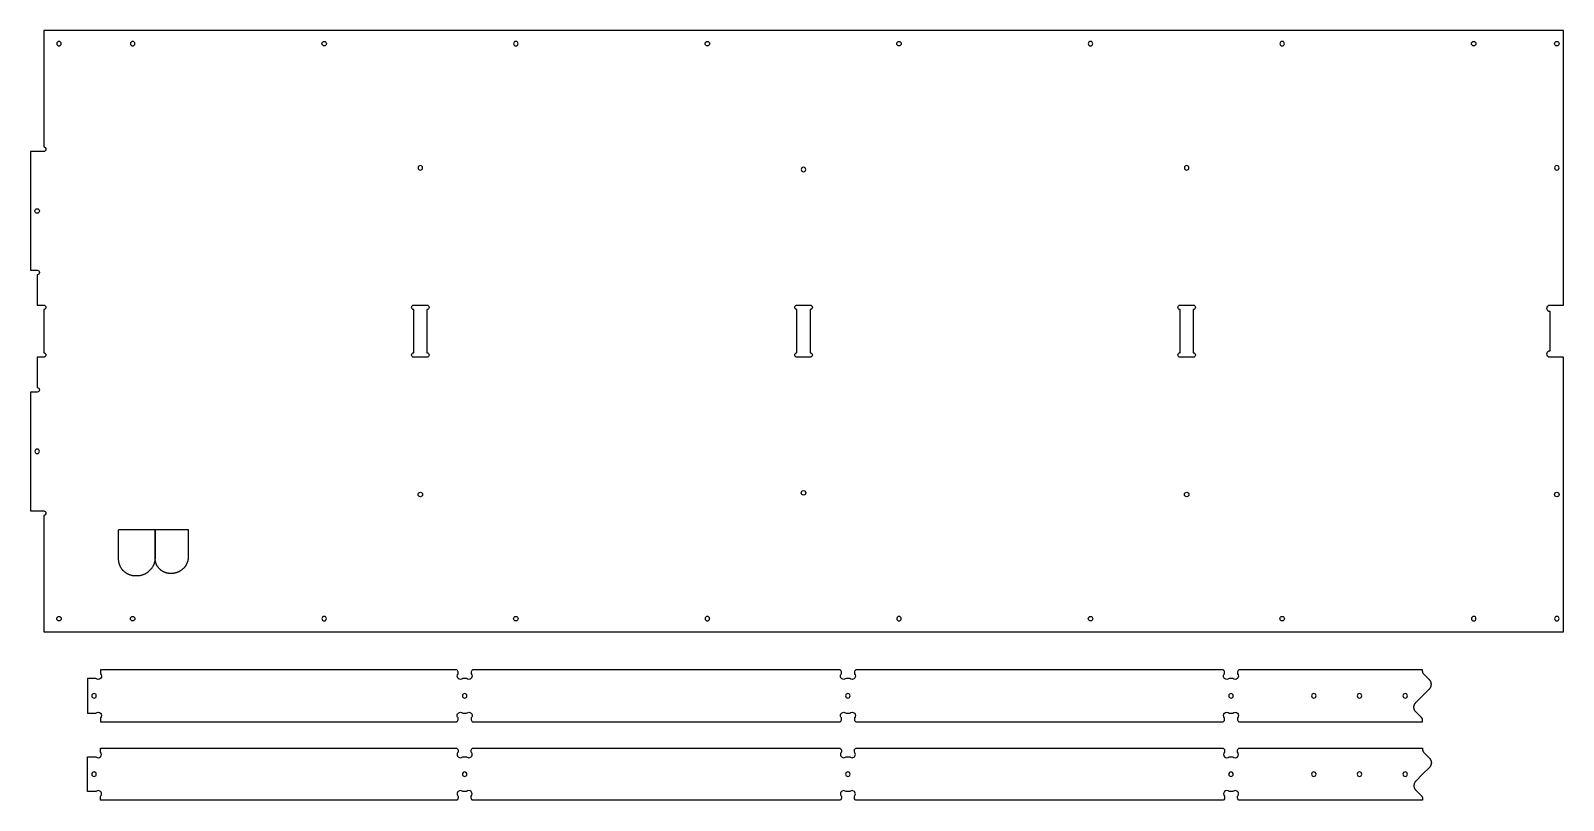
# Model space of a CAD drawing. Extents: x 1.8 to 89.8, y 1.9 to 46.1.
import ezdxf

# ---------------------------------------------------------------- set-up
doc = ezdxf.new("R2010")
doc.units = 0
for name, color, linetype in [('LABELS', 150, 'CONTINUOUS'), ('SCREW_LOCATION_RECESS', 1, 'CONTINUOUS'), ('THREE_QUARTER_INCH_THRUCUT', 18, 'CONTINUOUS')]:
    doc.layers.add(name, color=color, linetype=linetype)

msp = doc.modelspace()

# ---------------------------------------------------------------- linework, layer by layer
at = {"layer": 'LABELS'}
msp.add_lwpolyline([(6.898, 17.475), (10.898, 17.475), (10.898, 15.907), (10.897, 15.881), (10.896, 15.855), (10.895, 15.829), (10.892, 15.804), (10.889, 15.779), (10.886, 15.754), (10.881, 15.729), (10.876, 15.705), (10.871, 15.68), (10.865, 15.656), (10.858, 15.632), (10.85, 15.609), (10.842, 15.586), (10.834, 15.563), (10.825, 15.54), (10.815, 15.518), (10.805, 15.496), (10.794, 15.474), (10.783, 15.452), (10.771, 15.431), (10.759, 15.41), (10.746, 15.39), (10.733, 15.37), (10.719, 15.35), (10.705, 15.33), (10.69, 15.311), (10.675, 15.293), (10.659, 15.274), (10.643, 15.257), (10.627, 15.239), (10.61, 15.222), (10.593, 15.206), (10.575, 15.189), (10.557, 15.174), (10.538, 15.158), (10.519, 15.143), (10.5, 15.129), (10.48, 15.115), (10.461, 15.102), (10.44, 15.089), (10.42, 15.076), (10.399, 15.064), (10.377, 15.053), (10.356, 15.042), (10.334, 15.032), (10.312, 15.022), (10.289, 15.013), (10.267, 15.004), (10.244, 14.996), (10.22, 14.988), (10.197, 14.981), (10.173, 14.975), (10.149, 14.969), (10.125, 14.964), (10.101, 14.959), (10.076, 14.955), (10.051, 14.952), (10.026, 14.949), (10.001, 14.947), (9.976, 14.945), (9.951, 14.945), (9.925, 14.945), (9.899, 14.945), (9.874, 14.947), (9.851, 14.947), (9.828, 14.948), (9.806, 14.949), (9.784, 14.951), (9.762, 14.954), (9.74, 14.957), (9.718, 14.961), (9.697, 14.965), (9.675, 14.97), (9.654, 14.975), (9.633, 14.981), (9.612, 14.987), (9.592, 14.994), (9.572, 15.001), (9.552, 15.009), (9.532, 15.017), (9.512, 15.025), (9.493, 15.035), (9.474, 15.044), (9.455, 15.054), (9.436, 15.064), (9.418, 15.075), (9.4, 15.086), (9.383, 15.098), (9.365, 15.11), (9.348, 15.123), (9.331, 15.136), (9.315, 15.149), (9.299, 15.162), (9.283, 15.176), (9.268, 15.191), (9.253, 15.206), (9.238, 15.221), (9.224, 15.236), (9.21, 15.252), (9.196, 15.268), (9.183, 15.284), (9.17, 15.301), (9.157, 15.318), (9.145, 15.335), (9.134, 15.353), (9.122, 15.371), (9.112, 15.389), (9.101, 15.408), (9.091, 15.427), (9.082, 15.446), (9.073, 15.465), (9.064, 15.485), (9.056, 15.504), (9.048, 15.525), (9.041, 15.545), (9.034, 15.565), (9.028, 15.586), (9.022, 15.607), (9.017, 15.628), (9.012, 15.649), (9.008, 15.671), (9.004, 15.693), (9.001, 15.715), (8.999, 15.737), (8.997, 15.759), (8.995, 15.781), (8.994, 15.804), (8.994, 15.827), (8.994, 17.443), (8.994, 15.859), (8.993, 15.83), (8.992, 15.802), (8.99, 15.774), (8.988, 15.746), (8.984, 15.718), (8.98, 15.691), (8.976, 15.664), (8.97, 15.637), (8.964, 15.611), (8.958, 15.584), (8.95, 15.558), (8.942, 15.532), (8.933, 15.507), (8.924, 15.482), (8.914, 15.457), (8.904, 15.432), (8.893, 15.408), (8.881, 15.384), (8.869, 15.36), (8.856, 15.337), (8.842, 15.314), (8.828, 15.292), (8.814, 15.27), (8.799, 15.248), (8.783, 15.227), (8.767, 15.206), (8.751, 15.185), (8.734, 15.165), (8.716, 15.146), (8.698, 15.127), (8.68, 15.108), (8.661, 15.09), (8.641, 15.072), (8.621, 15.054), (8.601, 15.038), (8.581, 15.021), (8.56, 15.005), (8.538, 14.99), (8.516, 14.975), (8.494, 14.961), (8.471, 14.947), (8.449, 14.934), (8.425, 14.922), (8.402, 14.91), (8.378, 14.898), (8.353, 14.887), (8.329, 14.877), (8.304, 14.867), (8.279, 14.858), (8.253, 14.85), (8.228, 14.842), (8.202, 14.835), (8.176, 14.828), (8.149, 14.823), (8.122, 14.817), (8.096, 14.813), (8.068, 14.809), (8.041, 14.806), (8.014, 14.804), (7.986, 14.802), (7.958, 14.801), (7.93, 14.801), (7.902, 14.801), (7.874, 14.803), (7.848, 14.803), (7.823, 14.804), (7.799, 14.805), (7.774, 14.808), (7.749, 14.81), (7.725, 14.814), (7.701, 14.818), (7.677, 14.822), (7.653, 14.828), (7.63, 14.833), (7.607, 14.84), (7.584, 14.846), (7.561, 14.854), (7.538, 14.862), (7.516, 14.87), (7.494, 14.879), (7.472, 14.889), (7.451, 14.899), (7.429, 14.909), (7.409, 14.92), (7.388, 14.932), (7.368, 14.944), (7.348, 14.956), (7.328, 14.969), (7.309, 14.983), (7.29, 14.997), (7.271, 15.011), (7.253, 15.025), (7.235, 15.041), (7.218, 15.056), (7.2, 15.072), (7.184, 15.089), (7.167, 15.105), (7.151, 15.122), (7.136, 15.14), (7.121, 15.158), (7.106, 15.176), (7.092, 15.195), (7.078, 15.214), (7.064, 15.233), (7.051, 15.253), (7.039, 15.273), (7.027, 15.293), (7.016, 15.313), (7.004, 15.334), (6.994, 15.356), (6.984, 15.377), (6.974, 15.399), (6.965, 15.421), (6.957, 15.443), (6.949, 15.466), (6.942, 15.488), (6.935, 15.511), (6.928, 15.535), (6.923, 15.558), (6.917, 15.582), (6.913, 15.606), (6.909, 15.63), (6.905, 15.654), (6.903, 15.679), (6.9, 15.703), (6.899, 15.728), (6.898, 15.753), (6.898, 15.779), (6.898, 17.443)], dxfattribs=at)
at = {"layer": 'SCREW_LOCATION_RECESS'}
for points in [[(3.474, 45.484, 0.414214), (3.344, 45.354, 0.414214), (3.474, 45.224, 0.414214), (3.604, 45.354, 0.414214)], [(7.704, 45.224, 0.414214), (7.834, 45.354, 0.414214), (7.704, 45.484, 0.414214), (7.574, 45.354, 0.414214)], [(18.704, 45.484, -0.414214), (18.834, 45.354, -0.414214), (18.704, 45.224, -0.414214), (18.574, 45.354, -0.414214)], [(29.704, 45.484, 0.414214), (29.574, 45.354, 0.414214), (29.704, 45.224, 0.414214), (29.834, 45.354, 0.414214)], [(40.704, 45.224, -0.414214), (40.574, 45.354, -0.414214), (40.704, 45.484, -0.414214), (40.834, 45.354, -0.414214)], [(51.704, 45.224, -0.414214), (51.574, 45.354, -0.414214), (51.704, 45.484, -0.414214), (51.834, 45.354, -0.414214)], [(62.704, 45.484, 0.414214), (62.574, 45.354, 0.414214), (62.704, 45.224, 0.414214), (62.834, 45.354, 0.414214)], [(73.704, 45.484, 0.414214), (73.574, 45.354, 0.414214), (73.704, 45.224, 0.414214), (73.834, 45.354, 0.414214)], [(84.704, 45.224, -0.414214), (84.574, 45.354, -0.414214), (84.704, 45.484, -0.414214), (84.834, 45.354, -0.414214)], [(89.474, 45.224, -0.414214), (89.344, 45.354, -0.414214), (89.474, 45.484, -0.414214), (89.604, 45.354, -0.414214)], [(24.224, 38.359, 0.414214), (24.094, 38.229, 0.414214), (24.224, 38.099, 0.414214), (24.354, 38.229, 0.414214)], [(46.224, 38.265, 0.414214), (46.094, 38.135, 0.414214), (46.224, 38.005, 0.414214), (46.354, 38.135, 0.414214)], [(68.224, 38.359, 0.414214), (68.094, 38.229, 0.414214), (68.224, 38.099, 0.414214), (68.354, 38.229, 0.414214)], [(89.474, 38.099, 0.414214), (89.604, 38.229, 0.414214), (89.474, 38.359, 0.414214), (89.344, 38.229, 0.414214)], [(2.224, 35.62, -0.414214), (2.094, 35.75, -0.414214), (2.224, 35.88, -0.414214), (2.354, 35.75, -0.414214)], [(2.224, 22.088, 0.414214), (2.094, 21.958, 0.414214), (2.224, 21.828, 0.414214), (2.354, 21.958, 0.414214)], [(24.224, 19.349, -0.414214), (24.094, 19.479, -0.414214), (24.224, 19.609, -0.414214), (24.354, 19.479, -0.414214)], [(46.224, 19.443, -0.414214), (46.094, 19.573, -0.414214), (46.224, 19.703, -0.414214), (46.354, 19.573, -0.414214)], [(68.224, 19.349, -0.414214), (68.094, 19.479, -0.414214), (68.224, 19.609, -0.414214), (68.354, 19.479, -0.414214)], [(89.474, 19.609, -0.414214), (89.604, 19.479, -0.414214), (89.474, 19.349, -0.414214), (89.344, 19.479, -0.414214)], [(3.474, 12.224, -0.414214), (3.344, 12.354, -0.414214), (3.474, 12.484, -0.414214), (3.604, 12.354, -0.414214)], [(7.704, 12.484, -0.414214), (7.834, 12.354, -0.414214), (7.704, 12.224, -0.414214), (7.574, 12.354, -0.414214)], [(18.704, 12.224, 0.414214), (18.834, 12.354, 0.414214), (18.704, 12.484, 0.414214), (18.574, 12.354, 0.414214)], [(29.704, 12.224, -0.414214), (29.574, 12.354, -0.414214), (29.704, 12.484, -0.414214), (29.834, 12.354, -0.414214)], [(40.704, 12.484, 0.414214), (40.574, 12.354, 0.414214), (40.704, 12.224, 0.414214), (40.834, 12.354, 0.414214)], [(51.704, 12.484, 0.414214), (51.574, 12.354, 0.414214), (51.704, 12.224, 0.414214), (51.834, 12.354, 0.414214)], [(62.704, 12.224, -0.414214), (62.574, 12.354, -0.414214), (62.704, 12.484, -0.414214), (62.834, 12.354, -0.414214)], [(73.704, 12.224, -0.414214), (73.574, 12.354, -0.414214), (73.704, 12.484, -0.414214), (73.834, 12.354, -0.414214)], [(84.704, 12.484, 0.414214), (84.574, 12.354, 0.414214), (84.704, 12.224, 0.414214), (84.834, 12.354, 0.414214)], [(89.474, 12.484, 0.414214), (89.344, 12.354, 0.414214), (89.474, 12.224, 0.414214), (89.604, 12.354, 0.414214)], [(5.49, 7.793, 0.414214), (5.62, 7.923, 0.414214), (5.49, 8.053, 0.414214), (5.36, 7.923, 0.414214)], [(26.77, 7.793, 0.414214), (26.9, 7.923, 0.414214), (26.77, 8.053, 0.414214), (26.64, 7.923, 0.414214)], [(48.77, 7.793, 0.414214), (48.9, 7.923, 0.414214), (48.77, 8.053, 0.414214), (48.64, 7.923, 0.414214)], [(70.77, 7.793, 0.414214), (70.9, 7.923, 0.414214), (70.77, 8.053, 0.414214), (70.64, 7.923, 0.414214)], [(5.49, 3.292, 0.414214), (5.62, 3.422, 0.414214), (5.49, 3.552, 0.414214), (5.36, 3.422, 0.414214)], [(26.77, 3.292, 0.414214), (26.9, 3.422, 0.414214), (26.77, 3.552, 0.414214), (26.64, 3.422, 0.414214)], [(48.77, 3.292, 0.414214), (48.9, 3.422, 0.414214), (48.77, 3.552, 0.414214), (48.64, 3.422, 0.414214)], [(70.77, 3.292, 0.414214), (70.9, 3.422, 0.414214), (70.77, 3.552, 0.414214), (70.64, 3.422, 0.414214)]]:
    msp.add_lwpolyline(points, format="xyb", close=True, dxfattribs=at)
at = {"layer": 'THREE_QUARTER_INCH_THRUCUT'}
for points in [[(89.849, 11.604), (89.849, 27.354), (89.099, 27.354, -1), (89.099, 27.734), (89.099, 29.974, -1), (89.099, 30.354), (89.849, 30.354), (89.849, 46.104), (2.599, 46.104), (2.599, 39.427, -1), (2.599, 39.166), (1.849, 39.166), (1.849, 32.354), (2.224, 32.354, -1), (2.224, 32.093), (2.224, 30.354), (2.599, 30.354, -1), (2.599, 30.093), (2.599, 27.615, -1), (2.599, 27.354), (2.224, 27.354), (2.224, 25.615, -1), (2.224, 25.354), (1.849, 25.354), (1.849, 18.541), (2.599, 18.541, -1), (2.599, 18.28), (2.599, 11.604)], [(24.599, 30.093), (24.599, 27.615, -1), (24.599, 27.354), (23.849, 27.354, -1), (23.849, 27.615), (23.849, 30.093, -1), (23.849, 30.354), (24.599, 30.354, -1)], [(45.849, 27.615), (45.849, 30.093, -1), (45.849, 30.354), (46.599, 30.354, -1), (46.599, 30.093), (46.599, 27.615, -1), (46.599, 27.354), (45.849, 27.354, -1)], [(67.849, 27.615), (67.849, 30.093, -1), (67.849, 30.354), (68.599, 30.354, -1), (68.599, 30.093), (68.599, 27.615, -1), (68.599, 27.354), (67.849, 27.354, -1)], [(5.865, 6.423), (26.265, 6.423, 0.414214), (26.395, 6.553), (26.395, 6.654, -1), (26.664, 6.923), (26.876, 6.923, -1), (27.145, 6.654), (27.145, 6.553, 0.414214), (27.275, 6.423), (48.265, 6.423, 0.414214), (48.395, 6.553), (48.395, 6.654, -1), (48.664, 6.923), (48.876, 6.923, -1), (49.145, 6.654), (49.145, 6.553, 0.414214), (49.275, 6.423), (70.265, 6.423, 0.414214), (70.395, 6.553), (70.395, 6.654, -1), (70.664, 6.923), (70.876, 6.923, -1), (71.145, 6.654), (71.145, 6.553, 0.414214), (71.275, 6.423), (81.77, 6.423), (81.77, 6.507), (81.77, 6.52), (81.769, 6.532), (81.767, 6.544), (81.765, 6.556), (81.762, 6.568), (81.759, 6.58), (81.755, 6.591), (81.751, 6.603), (81.746, 6.614), (81.741, 6.625), (81.735, 6.635), (81.728, 6.646), (81.721, 6.656), (81.714, 6.665), (81.706, 6.675), (81.697, 6.684), (81.379, 7.001), (81.366, 7.015), (81.353, 7.03), (81.342, 7.045), (81.331, 7.06), (81.321, 7.076), (81.312, 7.092), (81.304, 7.109), (81.297, 7.125), (81.29, 7.143), (81.285, 7.16), (81.28, 7.177), (81.276, 7.195), (81.273, 7.213), (81.271, 7.231), (81.27, 7.249), (81.269, 7.267), (81.27, 7.285), (81.271, 7.303), (81.273, 7.32), (81.276, 7.338), (81.28, 7.356), (81.285, 7.373), (81.29, 7.391), (81.297, 7.408), (81.304, 7.424), (81.312, 7.441), (81.321, 7.457), (81.331, 7.473), (81.342, 7.488), (81.353, 7.503), (81.366, 7.518), (81.379, 7.532), (81.77, 7.923), (82.161, 8.314), (82.174, 8.328), (82.186, 8.343), (82.198, 8.358), (82.209, 8.373), (82.219, 8.389), (82.228, 8.405), (82.236, 8.422), (82.243, 8.439), (82.249, 8.456), (82.255, 8.473), (82.26, 8.49), (82.264, 8.508), (82.267, 8.526), (82.269, 8.544), (82.27, 8.562), (82.27, 8.58), (82.27, 8.598), (82.269, 8.616), (82.267, 8.634), (82.264, 8.651), (82.26, 8.669), (82.255, 8.686), (82.249, 8.704), (82.243, 8.721), (82.236, 8.738), (82.227, 8.754), (82.218, 8.77), (82.209, 8.786), (82.198, 8.801), (82.186, 8.816), (82.174, 8.831), (82.16, 8.845), (81.842, 9.163), (81.834, 9.172), (81.826, 9.181), (81.818, 9.191), (81.811, 9.201), (81.805, 9.211), (81.799, 9.222), (81.793, 9.232), (81.788, 9.244), (81.784, 9.255), (81.78, 9.267), (81.777, 9.278), (81.774, 9.29), (81.772, 9.302), (81.771, 9.314), (81.77, 9.327), (81.77, 9.339), (81.77, 9.423), (71.275, 9.423, 0.414214), (71.145, 9.293), (71.145, 9.193, -1), (70.876, 8.923), (70.664, 8.923, -1), (70.395, 9.193), (70.395, 9.293, 0.414214), (70.265, 9.423), (49.275, 9.423, 0.414214), (49.145, 9.293), (49.145, 9.193, -1), (48.876, 8.923), (48.664, 8.923, -1), (48.395, 9.193), (48.395, 9.293, 0.414214), (48.265, 9.423), (27.275, 9.423, 0.414214), (27.145, 9.293), (27.145, 9.193, -1), (26.876, 8.923), (26.664, 8.923, -1), (26.395, 9.193), (26.395, 9.293, 0.414214), (26.265, 9.423), (5.865, 9.423), (5.865, 9.193, -1), (5.596, 8.923), (5.115, 8.923), (5.115, 6.923), (5.596, 6.923, -1), (5.865, 6.654)], [(75.52, 7.793, 0.414214), (75.65, 7.923, 0.414214), (75.52, 8.053, 0.414214), (75.39, 7.923, 0.414214)], [(78.145, 7.793, 0.414214), (78.275, 7.923, 0.414214), (78.145, 8.053, 0.414214), (78.015, 7.923, 0.414214)], [(80.77, 7.793, 0.414214), (80.9, 7.923, 0.414214), (80.77, 8.053, 0.414214), (80.64, 7.923, 0.414214)], [(5.865, 1.923), (5.865, 2.153, 1), (5.596, 2.423), (5.115, 2.423), (5.115, 4.423), (5.596, 4.423, 1), (5.865, 4.692), (5.865, 4.923), (26.265, 4.923, -0.414214), (26.395, 4.793), (26.395, 4.692, 1), (26.664, 4.423), (26.876, 4.423, 1), (27.145, 4.692), (27.145, 4.793, -0.414214), (27.275, 4.923), (48.265, 4.923, -0.414214), (48.395, 4.793), (48.395, 4.692, 1), (48.664, 4.423), (48.876, 4.423, 1), (49.145, 4.692), (49.145, 4.793, -0.414214), (49.275, 4.923), (70.265, 4.923, -0.414214), (70.395, 4.793), (70.395, 4.692, 1), (70.664, 4.423), (70.876, 4.423, 1), (71.145, 4.692), (71.145, 4.793, -0.414214), (71.275, 4.923), (81.77, 4.923), (81.77, 4.838), (81.77, 4.826), (81.771, 4.814), (81.772, 4.802), (81.774, 4.789), (81.777, 4.778), (81.78, 4.766), (81.784, 4.754), (81.788, 4.743), (81.793, 4.732), (81.799, 4.721), (81.805, 4.71), (81.811, 4.7), (81.818, 4.69), (81.826, 4.68), (81.834, 4.671), (81.842, 4.662), (82.16, 4.344), (82.174, 4.33), (82.186, 4.316), (82.198, 4.301), (82.209, 4.285), (82.218, 4.269), (82.227, 4.253), (82.236, 4.237), (82.243, 4.22), (82.249, 4.203), (82.255, 4.186), (82.26, 4.168), (82.264, 4.151), (82.267, 4.133), (82.269, 4.115), (82.27, 4.097), (82.27, 4.079), (82.27, 4.061), (82.269, 4.043), (82.267, 4.025), (82.264, 4.007), (82.26, 3.99), (82.255, 3.972), (82.249, 3.955), (82.243, 3.938), (82.236, 3.921), (82.228, 3.905), (82.219, 3.888), (82.209, 3.873), (82.198, 3.857), (82.186, 3.842), (82.174, 3.828), (82.161, 3.814), (81.77, 3.422), (81.379, 3.031), (81.366, 3.017), (81.353, 3.003), (81.342, 2.988), (81.331, 2.972), (81.321, 2.956), (81.312, 2.94), (81.304, 2.924), (81.297, 2.907), (81.29, 2.89), (81.285, 2.873), (81.28, 2.855), (81.276, 2.837), (81.273, 2.82), (81.271, 2.802), (81.27, 2.784), (81.269, 2.766), (81.27, 2.748), (81.271, 2.73), (81.273, 2.712), (81.276, 2.694), (81.28, 2.677), (81.285, 2.659), (81.29, 2.642), (81.297, 2.625), (81.304, 2.608), (81.312, 2.591), (81.321, 2.575), (81.331, 2.56), (81.342, 2.544), (81.353, 2.529), (81.366, 2.515), (81.379, 2.501), (81.697, 2.183), (81.706, 2.174), (81.714, 2.165), (81.721, 2.155), (81.728, 2.145), (81.735, 2.135), (81.741, 2.124), (81.746, 2.113), (81.751, 2.102), (81.755, 2.091), (81.759, 2.079), (81.762, 2.067), (81.765, 2.055), (81.767, 2.043), (81.769, 2.031), (81.77, 2.019), (81.77, 2.006), (81.77, 1.923), (71.275, 1.923, -0.414214), (71.145, 2.053), (71.145, 2.153, 1), (70.876, 2.423), (70.664, 2.423, 1), (70.395, 2.153), (70.395, 2.053, -0.414214), (70.265, 1.923), (49.275, 1.923, -0.414214), (49.145, 2.053), (49.145, 2.153, 1), (48.876, 2.423), (48.664, 2.423, 1), (48.395, 2.153), (48.395, 2.053, -0.414214), (48.265, 1.923), (27.275, 1.923, -0.414214), (27.145, 2.053), (27.145, 2.153, 1), (26.876, 2.423), (26.664, 2.423, 1), (26.395, 2.153), (26.395, 2.053, -0.414214), (26.265, 1.923)], [(75.52, 3.293, 0.414214), (75.65, 3.423, 0.414214), (75.52, 3.553, 0.414214), (75.39, 3.423, 0.414214)], [(78.145, 3.293, 0.414214), (78.275, 3.423, 0.414214), (78.145, 3.553, 0.414214), (78.015, 3.423, 0.414214)], [(80.77, 3.293, 0.414214), (80.9, 3.423, 0.414214), (80.77, 3.553, 0.414214), (80.64, 3.423, 0.414214)]]:
    msp.add_lwpolyline(points, format="xyb", close=True, dxfattribs=at)

doc.saveas('drawing.dxf')
